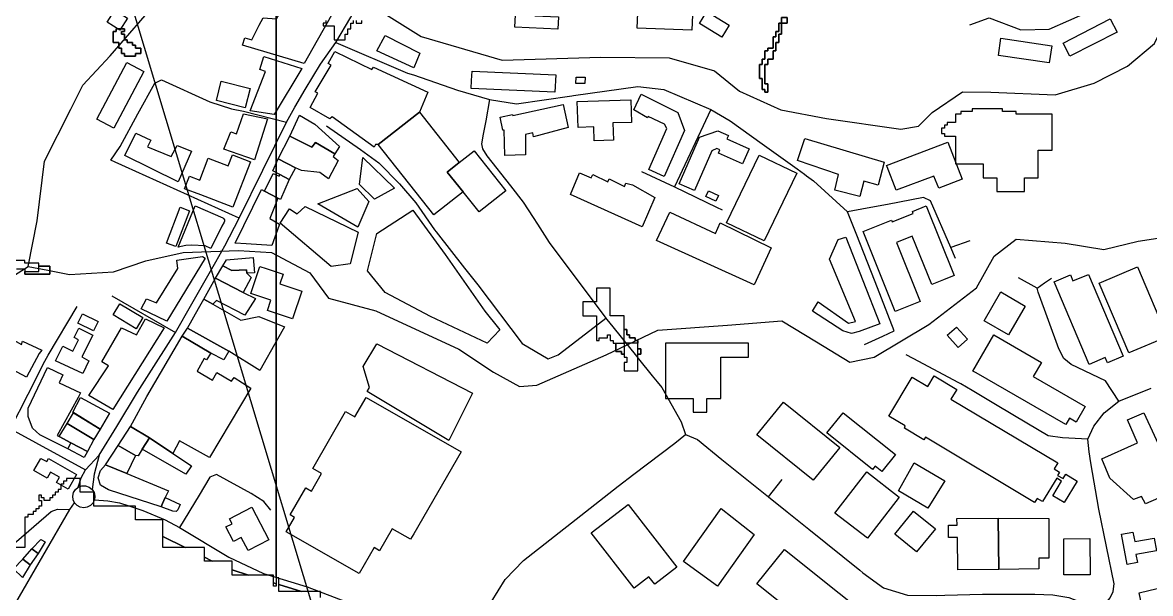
# Model space of a CAD drawing. Header units: metres. Extents: x 553506 to 563855, y 142925 to 150243.
# Drawn here: x 558816 to 559633, y 146059 to 146472 of the extents above; entities that cross this region are included whole.
import ezdxf

# ---------------------------------------------------------------- set-up
doc = ezdxf.new("R2010")
doc.units = ezdxf.units.M
for name, color, linetype in [('C-BUILDINGS', 8, 'Continuous'), ('C-FLOOD_ZONE_3', 150, 'Continuous'), ('C-POWER_LINES', 6, 'Continuous'), ('C-ROADS', 33, 'Continuous'), ('C-WATERWAYS', 5, 'Continuous')]:
    doc.layers.add(name, color=color, linetype=linetype)

msp = doc.modelspace()

# ---------------------------------------------------------------- linework, layer by layer
at = {"layer": 'C-BUILDINGS'}
for points in [[(558883.1441, 146481.4297), (558892.379, 146475.6495), (558886.8467, 146466.8528), (558877.6118, 146472.6331), (558883.1441, 146481.4297)], [(559040.0433, 146477.7916), (559020.254, 146442.7211), (558975.5225, 146456.1508), (558977.1748, 146461.2882), (558982.2376, 146459.9423), (558987.736, 146470.5078), (558990.5677, 146475.9488), (559000.2658, 146475.0914), (559003.9146, 146481.4704), (559032.6436, 146480.7568), (559040.0433, 146477.7916)], [(559179.2165, 146480.2091), (559187.4868, 146479.842), (559187.3753, 146477.3455), (559204.4127, 146476.6045), (559204.0249, 146467.6775), (559172.8983, 146469.0281), (559173.2911, 146478.0221), (559179.1033, 146477.7681), (559179.2165, 146480.2091)], [(559301.0501, 146466.9561), (559261.5286, 146468.4021), (559261.9412, 146479.4557), (559301.4556, 146478.0095), (559301.0501, 146466.9561)], [(559322.6975, 146461.8842), (559306.6258, 146471.848), (559311.989, 146480.4396), (559328.0536, 146470.4756), (559322.6975, 146461.8842)], [(559609.0748, 146465.5741), (559574.8576, 146447.9834), (559569.9398, 146457.4915), (559604.1635, 146475.0935), (559609.0748, 146465.5741)], [(559072.8335, 146451.839), (559078.8671, 146462.9553), (559104.0907, 146450.3359), (559099.7731, 146439.5843), (559072.8335, 146451.839)], [(559559.9, 146443.2228), (559523.1285, 146448.6589), (559524.968, 146461.0368), (559561.7465, 146455.601), (559559.9, 146443.2228)], [(558998.4899, 146405.6975), (558981.1266, 146408.3768), (558992.1621, 146437.0771), (558988.0505, 146438.419), (558990.9851, 146447.7698), (559018.5665, 146439.1741), (558998.4899, 146405.6975)], [(559071.0091, 146382.232), (559040.4405, 146404.1799), (559038.9443, 146402.5865), (559024.6067, 146410.991), (559030.2709, 146421.1721), (559028.3068, 146422.2688), (559039.8609, 146441.6584), (559037.7012, 146442.7491), (559042.4486, 146451.3659), (559069.266, 146438.5396), (559070.5669, 146440.1158), (559109.8944, 146421.9007), (559103.7122, 146407.4519), (559073.8985, 146384.0021), (559071.9196, 146383.9964), (559071.0091, 146382.232)], [(558882.3626, 146395.8839), (558869.9928, 146402.4019), (558891.791, 146443.5552), (558904.1607, 146437.0372), (558882.3626, 146395.8839)], [(558981.0642, 146424.6356), (558977.5287, 146410.7474), (558956.6581, 146416.034), (558960.1937, 146429.9221), (558981.0642, 146424.6356)], [(559201.8656, 146422.0337), (559141.3033, 146424.7655), (559141.5654, 146430.5277), (559141.8695, 146437.1928), (559202.4313, 146434.4722), (559201.8656, 146422.0337)], [(559217.1257, 146428.3275), (559217.2332, 146432.9831), (559223.6785, 146432.8378), (559223.571, 146428.1822), (559217.1257, 146428.3275)], [(559257.4354, 146400.1047), (559243.8468, 146399.6725), (559244.2397, 146387.2192), (559230.3577, 146386.7779), (559230.0382, 146396.8628), (559218.6853, 146396.4998), (559218.0905, 146415.2464), (559256.9141, 146416.4718), (559257.4354, 146400.1047)], [(559281.1806, 146398.8819), (559269.455, 146404.4506), (559268.9823, 146403.4566), (559259.0252, 146409.2805), (559264.3666, 146420.6093), (559291.0089, 146407.367), (559295.7119, 146394.1681), (559281.0823, 146360.9927), (559269.8168, 146365.9302), (559282.9168, 146395.6635), (559281.1806, 146398.8819)], [(558976.3252, 146406.2471), (558993.5829, 146402.6853), (558984.2662, 146372.9029), (558962.0759, 146380.6083), (558967.0885, 146393.3178), (558971.1664, 146391.7077), (558976.3252, 146406.2471)], [(559027.9074, 146398.7947), (559045.7294, 146382.6515), (559042.35, 146377.2825), (559028.5072, 146385.5131), (559025.7051, 146382.054), (559009.8181, 146390.1323), (559016.8197, 146405.2296), (559027.9074, 146398.7947)], [(559135.3044, 146349.7536), (559114.1475, 146333.1048), (559073.8985, 146384.0021), (559103.7122, 146407.4519), (559132.6069, 146370.917), (559123.9503, 146364.1045), (559135.3044, 146349.7536)], [(559164.1004, 146394.5417), (559162.2206, 146403.9772), (559171.1865, 146405.7686), (559171.2941, 146405.004), (559207.9682, 146413.0852), (559211.5339, 146396.4118), (559186.2511, 146389.7074), (559185.8149, 146392.4986), (559180.6021, 146391.2353), (559180.4985, 146376.5184), (559165.6845, 146376.1374), (559165.1658, 146394.4634), (559164.1004, 146394.5417)], [(558909.2126, 146387.1982), (558906.801, 146382.4157), (558923.9536, 146375.4669), (558928.2646, 146383.2798), (558938.6275, 146379.2486), (558929.0378, 146356.926), (558890.2581, 146376.2056), (558898.3753, 146392.3278), (558909.2126, 146387.1982)], [(559044.8768, 146372.4636), (559037.9065, 146359.2927), (559031.5652, 146363.7598), (559018.2921, 146365.1076), (559014.0303, 146367.235), (559001.4069, 146373.578), (559009.8181, 146390.1323), (559025.7051, 146382.054), (559028.5072, 146385.5131), (559042.35, 146377.2825), (559041.1568, 146375.3869), (559044.8768, 146372.4636)], [(559319.8422, 146394.0592), (559327.5088, 146390.6129), (559326.4092, 146388.1859), (559342.6649, 146380.8656), (559337.7493, 146370.0174), (559320.3875, 146377.8265), (559321.428, 146380.1292), (559319.2008, 146381.1398), (559315.5381, 146379.5014), (559302.9214, 146350.6511), (559291.8483, 146355.4721), (559306.6791, 146389.3772), (559319.8422, 146394.0592)], [(559436.1086, 146354.537), (559425.6976, 146357.3972), (559422.7631, 146346.2653), (559404.7109, 146350.8472), (559407.1656, 146362.3427), (559377.4967, 146372.363), (559382.9984, 146388.4383), (559440.2763, 146371.2276), (559436.1086, 146354.537)], [(559486.5341, 146385.7519), (559496.9301, 146359.0401), (559479.8797, 146352.523), (559476.2353, 146361.1135), (559449.1658, 146350.9132), (559442.6403, 146367.8396), (559442.0398, 146368.934), (559486.5341, 146385.7519)], [(558933.6014, 146352.0476), (558937.0904, 146361.115), (558944.5852, 146358.2416), (558950.683, 146374.0788), (558965.2196, 146368.5073), (558968.3202, 146376.561), (558981.3917, 146371.5563), (558968.6971, 146338.6088), (558945.4487, 146347.5058), (558933.6014, 146352.0476)], [(558997.5337, 146364.9549), (559001.4069, 146373.578), (559014.0303, 146367.235), (559009.4742, 146358.7578), (559002.6535, 146362.2196), (558997.5337, 146364.9549)], [(559071.1473, 146344.5617), (559060.4117, 146354.9808), (559062.7106, 146374.6962), (559085.6287, 146352.3001), (559071.1473, 146344.5617)], [(559147.0018, 146335.1573), (559135.3044, 146349.7536), (559123.9503, 146364.1045), (559132.6069, 146370.917), (559143.3368, 146379.4297), (559166.3669, 146350.4931), (559147.0018, 146335.1573)], [(559353.4936, 146314.244), (559326.2138, 146327.2771), (559349.7785, 146376.3115), (559377.0515, 146363.2672), (559353.4936, 146314.244)], [(559002.0637, 146361.1663), (559002.6535, 146362.2196), (559009.4742, 146358.7578), (559003.0118, 146344.3116), (559001.2922, 146345.1933), (558991.5865, 146350.3577), (558997.9199, 146363.0971), (559002.0637, 146361.1663)], [(559229.4522, 146362.2863), (559240.2347, 146356.9108), (559241.2375, 146359.0789), (559252.3256, 146353.5459), (559253.1528, 146355.9645), (559258.1767, 146354.7512), (559274.3275, 146345.6244), (559265.1578, 146324.4606), (559213.2805, 146347.7171), (559219.6957, 146363.442), (559228.2125, 146359.8661), (559229.4522, 146362.2863)], [(558991.5865, 146350.3577), (559001.2922, 146345.1933), (558999.7543, 146341.3282), (558995.4266, 146330.4428), (559002.4297, 146326.2855), (559002.2104, 146325.6888), (558996.9041, 146310.9445), (558978.1711, 146312.001), (558970.2338, 146312.4455), (558989.4218, 146351.3815), (558991.5865, 146350.3577)], [(559067.0744, 146342.8441), (559059.1105, 146324.2667), (559030.0821, 146340.9534), (559058.626, 146352.1208), (559067.0744, 146342.8441)], [(559318.4745, 146342.9863), (559311.1103, 146346.3752), (559313.0502, 146350.5756), (559320.4213, 146347.1869), (559318.4745, 146342.9863)], [(558962.177, 146330.0931), (558962.5284, 146329.3582), (558962.6467, 146328.4715), (558962.2031, 146327.6676), (558960.6566, 146324.7594), (558952.5723, 146308.7049), (558948.5682, 146310.6401), (558938.5783, 146311.1992), (558934.635, 146310.9437), (558928.8753, 146309.7193), (558941.1926, 146339.7279), (558961.3055, 146330.912), (558962.177, 146330.0931)], [(558920.511, 146312.666), (558930.4342, 146338.6829), (558937.284, 146336.09), (558927.3751, 146310.0625), (558920.511, 146312.666)], [(559015.2899, 146333.762), (559021.0976, 146339.0838), (559059.3271, 146320.4336), (559053.4666, 146297.614), (559039.9236, 146295.7035), (559002.917, 146327.0352), (559009.7419, 146337.4524), (559015.2899, 146333.762)], [(559122.2934, 146304.2413), (559151.0411, 146263.2166), (559160.9093, 146251.0122), (559161.9637, 146249.7093), (559152.7901, 146240.1651), (559111.6748, 146259.382), (559078.9628, 146276.8893), (559066.1925, 146292.4876), (559072.9963, 146319.6213), (559098.976, 146336.5862), (559122.2934, 146304.2413)], [(559321.4895, 146327.3977), (559358.4451, 146309.2778), (559346.1471, 146282.3294), (559275.5618, 146314.3766), (559285.1634, 146334.9195), (559318.2812, 146319.6743), (559321.4895, 146327.3977)], [(559446.1436, 146327.9586), (559461.3963, 146334.0414), (559460.7974, 146335.5364), (559470.8481, 146339.5546), (559491.1083, 146289.0749), (559483.3991, 146285.9975), (559474.8195, 146282.5703), (559460.7371, 146317.6488), (559449.2699, 146313.0747), (559466.4298, 146270.3231), (559448.4279, 146263.131), (559425.2048, 146320.9871), (559445.6588, 146329.1567), (559446.1436, 146327.9586)], [(559422.3509, 146248.4207), (559416.7684, 146247.1234), (559410.3326, 146248.9828), (559388.5031, 146263.2753), (559392.6053, 146270.1362), (559414.4751, 146254.5427), (559419.6873, 146255.8285), (559400.6463, 146301.0707), (559406.9664, 146315.1123), (559412.5386, 146316.9658), (559437.1821, 146254.123), (559422.3509, 146248.4207)], [(558913.3365, 146269.227), (558928.6305, 146294.1188), (558927.9772, 146300.3202), (558946.6519, 146302.9569), (558948.618, 146301.5708), (558920.6708, 146255.9422), (558902.1519, 146264.9968), (558905.9768, 146272.2493), (558913.3365, 146269.227)], [(558983.3717, 146302.1339), (558984.3404, 146291.1676), (558978.7289, 146290.8048), (558978.3741, 146293.2313), (558967.8859, 146292.7176), (558961.3005, 146296.0309), (558963.9793, 146300.5434), (558983.3717, 146302.1339)], [(558976.0617, 146276.8768), (558956.0489, 146287.1983), (558961.3005, 146296.0309), (558967.8859, 146292.7176), (558978.3741, 146293.2313), (558978.7289, 146290.8048), (558981.8246, 146287.7174), (558976.0617, 146276.8768)], [(559004.9721, 146290.003), (559002.6356, 146283.019), (559018.4494, 146277.7654), (559011.7478, 146257.7135), (558993.623, 146263.7415), (558996.139, 146271.2541), (558981.512, 146276.1216), (558988.0346, 146295.6337), (558992.7125, 146294.0756), (559004.9721, 146290.003)], [(559645.3706, 146244.7266), (559617.5505, 146233.0107), (559596.1229, 146283.654), (559623.9427, 146295.3698), (559645.3706, 146244.7266)], [(558977.2273, 146260.4518), (558956.6399, 146271.0338), (558954.1021, 146268.2952), (558947.5385, 146272.0322), (558956.0489, 146287.1983), (558976.0617, 146276.8768), (558984.9187, 146272.4762), (558977.2273, 146260.4518)], [(559577.1085, 146285.2005), (559588.43, 146289.9595), (559613.505, 146230.6368), (559602.1146, 146225.8422), (559600.5069, 146229.6432), (559588.7778, 146224.7156), (559563.4982, 146284.5552), (559575.2894, 146289.5069), (559577.1085, 146285.2005)], [(559542.559, 146267.0099), (559530.4433, 146246.1547), (559512.8325, 146256.3261), (559524.9483, 146277.1812), (559542.559, 146267.0099)], [(558898.4526, 146250.5138), (558881.8674, 146260.5854), (558886.8198, 146268.6964), (558903.398, 146258.6245), (558898.4526, 146250.5138)], [(558947.5385, 146272.0322), (558954.1021, 146268.2952), (558974.34, 146256.8009), (558987.3847, 146259.4527), (559006.0072, 146251.804), (559000.9998, 146242.99), (558988.0398, 146220.1958), (558965.6587, 146234.2727), (558935.7592, 146250.855), (558943.8019, 146265.3166), (558947.5385, 146272.0322)], [(558867.6993, 146249.0287), (558856.4082, 146254.5784), (558859.7981, 146261.4279), (558871.0892, 146255.8782), (558867.6993, 146249.0287)], [(558856.8796, 146242.4949), (558853.5548, 146244.1729), (558857.0279, 146251.0472), (558867.2712, 146245.9102), (558859.2908, 146230.104), (558864.3562, 146227.3223), (558859.9512, 146218.0152), (558840.1409, 146227.2193), (558845.5051, 146237.8472), (558852.7079, 146234.2412), (558856.8796, 146242.4949)], [(558878.4727, 146223.5851), (558873.6145, 146226.4511), (558887.8556, 146251.2546), (558898.7967, 146246.1727), (558905.3339, 146257.7606), (558918.8065, 146251.0987), (558881.7271, 146192.0659), (558864.3858, 146202.1587), (558878.4727, 146223.5851)], [(558965.6587, 146234.2727), (558962.0038, 146228.0827), (558952.7337, 146232.9491), (558931.8962, 146245.0593), (558935.7592, 146250.855), (558965.6587, 146234.2727)], [(559500.6818, 146242.9047), (559493.9709, 146236.9534), (559486.0942, 146245.802), (559492.7982, 146251.7531), (559500.6818, 146242.9047)], [(558784.207, 146234.4613), (558790.5786, 146245.3094), (558800.425, 146240.7945), (558803.179, 146246.0438), (558815.449, 146239.1441), (558816.3026, 146241.6191), (558830.1727, 146234.9915), (558828.3075, 146232.6633), (558819.0972, 146215.4613), (558793.9757, 146228.8421), (558784.207, 146234.4613)], [(558931.8962, 146245.0593), (558952.7337, 146232.9491), (558949.4368, 146228.0724), (558947.7202, 146228.854), (558942.6539, 146219.9047), (558953.8302, 146213.3277), (558956.9493, 146218.7554), (558967.6457, 146212.5419), (558969.5282, 146215.2156), (558981.5846, 146207.5418), (558951.7216, 146157.1458), (558930.0327, 146169.1853), (558925.1142, 146160.2072), (558908.3225, 146171.5189), (558894.3764, 146179.691), (558906.2726, 146201.3948), (558931.8962, 146245.0593)], [(559548.3513, 146215.8252), (559585.97, 146194.1993), (559579.4255, 146182.8884), (559574.5124, 146185.7075), (559571.904, 146181.1968), (559506.9407, 146218.5798), (559504.6621, 146219.8892), (559519.7689, 146246.0014), (559554.3116, 146226.1273), (559548.3513, 146215.8252)], [(559062.9759, 146223.1158), (559072.9594, 146239.4852), (559142.1663, 146203.831), (559125.0339, 146169.4434), (559065.9008, 146204.9867), (559067.6807, 146208.0358), (559062.9759, 146223.1158)], [(558823.4971, 146178.5461), (558820.4566, 146186.8663), (558820.3367, 146193.0063), (558834.2497, 146222.3293), (558845.4844, 146217.0226), (558842.8385, 146211.4427), (558858.2675, 146204.1621), (558856.5931, 146200.6379), (558841.3858, 146173.1446), (558842.7153, 146172.44), (558851.3197, 146167.8422), (558849.0055, 146163.5191), (558828.8622, 146173.5366), (558823.4971, 146178.5461)], [(559476.5957, 146216.3246), (559492.9763, 146206.5824), (559488.7207, 146199.483), (559566.2152, 146153.3623), (559563.5422, 146148.9053), (559567.3827, 146146.6205), (559565.9866, 146144.2844), (559569.9843, 146141.8931), (559571.8796, 146145.0461), (559580.0531, 146140.1579), (559570.6228, 146124.4835), (559562.4632, 146129.3722), (559568.9209, 146140.1016), (559565.3577, 146142.2392), (559555.102, 146125.2148), (559551.1539, 146127.5853), (559549.318, 146124.5455), (559470.2993, 146171.9992), (559469.0821, 146169.9803), (559455.0359, 146178.415), (559455.4611, 146180.2646), (559443.7759, 146187.2144), (559460.5967, 146215.3496), (559471.9685, 146208.5793), (559476.5957, 146216.3246)], [(558858.2752, 146200.7455), (558879.1713, 146189.2266), (558872.5365, 146177.8472), (558852.6951, 146190.0887), (558858.2752, 146200.7455)], [(559099.6136, 146101.855), (559097.3432, 146097.9337), (559084.0709, 146105.5586), (559074.8835, 146089.6701), (559070.9317, 146091.9407), (559060.0387, 146073.0835), (559007.2411, 146103.4368), (559013.2023, 146113.7494), (559010.0196, 146115.5764), (559021.3773, 146135.2381), (559025.5428, 146132.8405), (559032.8843, 146145.5554), (559026.4906, 146149.2196), (559050.307, 146190.4693), (559056.9573, 146186.6462), (559065.095, 146200.7436), (559133.8968, 146161.2481), (559099.6136, 146101.855)], [(559389.05, 146140.7968), (559348.2078, 146173.6989), (559367.3913, 146197.3772), (559408.2331, 146164.4863), (559389.05, 146140.7968)], [(558853.1891, 146189.4919), (558872.5365, 146177.8472), (558867.8854, 146170.1685), (558848.5376, 146181.8243), (558853.1891, 146189.4919)], [(559438.5522, 146147.0737), (559433.883, 146150.8243), (559431.9159, 146148.4037), (559398.8365, 146174.9908), (559410.7171, 146189.6947), (559448.4731, 146159.3462), (559438.5522, 146147.0737)], [(559616.6609, 146184.4232), (559628.5099, 146189.5438), (559654.1328, 146134.2227), (559629.6778, 146123.5797), (559626.6715, 146128.9511), (559620.9963, 146126.8048), (559603.7393, 146142.2291), (559598.0379, 146156.2426), (559623.8025, 146167.9502), (559616.6609, 146184.4232)], [(558842.7153, 146172.44), (558848.5376, 146181.8243), (558867.8854, 146170.1685), (558863.23, 146161.4991), (558851.3197, 146167.8422), (558842.7153, 146172.44)], [(558908.3225, 146171.5189), (558902.9756, 146163.2733), (558899.905, 146158.5372), (558898.0266, 146158.6684), (558885.5431, 146165.9063), (558894.3764, 146179.691), (558908.3225, 146171.5189)], [(558938.5918, 146151.1303), (558934.46, 146145.2038), (558902.9756, 146163.2733), (558908.3225, 146171.5189), (558925.1142, 146160.2072), (558938.5918, 146151.1303)], [(558863.23, 146161.4991), (558860.9159, 146157.176), (558849.0055, 146163.5191), (558851.3197, 146167.8422), (558863.23, 146161.4991)], [(558898.0266, 146158.6684), (558891.7386, 146145.5745), (558876.2867, 146152.0083), (558885.5431, 146165.9063), (558898.0266, 146158.6684)], [(558836.5619, 146146.6178), (558834.0926, 146142.3344), (558824.5525, 146147.7936), (558829.6235, 146156.5982), (558833.8028, 146154.2009), (558835.15, 146156.5465), (558855.3912, 146144.9516), (558849.2381, 146134.2771), (558840.9227, 146139.0285), (558843.1262, 146142.8585), (558836.5619, 146146.6178)], [(558921.8914, 146133.0286), (558919.4761, 146128.1347), (558917.5729, 146123.8688), (558916.5764, 146121.4896), (558878.5367, 146133.7471), (558872.6209, 146137.1146), (558871.0785, 146142.4426), (558872.789, 146147.7376), (558876.2867, 146152.0083), (558891.7386, 146145.5745), (558921.8914, 146133.0286)], [(559472.0439, 146120.5108), (559450.6368, 146133.1134), (559462.0169, 146153.3556), (559484.1916, 146140.354), (559472.0439, 146120.5108)], [(559428.2125, 146098.7052), (559404.5663, 146116.9815), (559427.6938, 146146.7591), (559451.34, 146128.4829), (559428.2125, 146098.7052)], [(558925.1868, 146118.2833), (558916.5764, 146121.4896), (558917.5729, 146123.8688), (558919.4761, 146128.1347), (558930.552, 146123.224), (558928.8188, 146119.3417), (558927.5123, 146118.166), (558925.1868, 146118.2833)], [(558994.7147, 146097.5844), (558979.6066, 146089.7268), (558974.6411, 146099.2228), (558969.1277, 146096.3588), (558963.6345, 146106.8624), (558968.0122, 146109.1347), (558966.087, 146112.8148), (558982.3236, 146121.2638), (558994.7147, 146097.5844)], [(559274.2802, 146065.3282), (559269.9971, 146070.8383), (559259.37, 146062.6067), (559228.2538, 146102.5893), (559254.8149, 146123.1568), (559290.2209, 146077.6756), (559274.2802, 146065.3282)], [(559319.5383, 146063.9264), (559294.9724, 146081.8741), (559322.2995, 146120.1399), (559346.1408, 146101.4241), (559319.5383, 146063.9264)], [(559463.7763, 146088.7678), (559447.9702, 146101.6221), (559461.7158, 146118.4318), (559477.5222, 146105.5664), (559463.7763, 146088.7678)], [(559493.71, 146075.9068), (559493.5359, 146099.3187), (559487.0195, 146099.2611), (559486.951, 146108.2297), (559493.146, 146108.2773), (559493.1128, 146112.9508), (559523.0319, 146113.1783), (559523.3145, 146076.1356), (559493.71, 146075.9068)], [(559559.7413, 146112.9712), (559559.5756, 146084.2954), (559552.4759, 146084.331), (559552.4268, 146076.4495), (559523.3145, 146076.1356), (559523.0319, 146113.1783), (559559.7413, 146112.9712)], [(559621.8828, 146096.2362), (559635.8454, 146098.8402), (559637.5568, 146089.6778), (559622.7389, 146086.9137), (559623.838, 146081.0267), (559616.4603, 146079.6511), (559612.3364, 146101.6382), (559620.583, 146103.1854), (559621.8828, 146096.2362)], [(558832.5557, 146096.1204), (558827.6228, 146087.5983), (558822.9314, 146090.948), (558829.466, 146097.8835), (558832.5557, 146096.1204)], [(559589.4656, 146072.1793), (559570.5082, 146072.0915), (559570.3931, 146098.3211), (559589.3507, 146098.3978), (559589.4656, 146072.1793)], [(558827.6228, 146087.5983), (558821.6993, 146079.4462), (558816.4071, 146083.4564), (558822.9314, 146090.948), (558827.6228, 146087.5983)], [(559427.2388, 146002.2679), (559348.1055, 146065.58), (559368.1867, 146090.5438), (559447.32, 146027.2319), (559427.2388, 146002.2679)], [(558809.6811, 146076.604), (558816.4071, 146083.4564), (558821.6993, 146079.4462), (558816.1548, 146070.3488), (558809.6811, 146076.604)], [(559669.2719, 146013.4215), (559632.0019, 146005.5301), (559625.8721, 146033.7766), (559656.439, 146039.9572), (559655.4589, 146047.4172), (559628.6143, 146042.0868), (559625.0826, 146059.1951), (559657.1049, 146066.9234), (559669.2719, 146013.4215)]]:
    msp.add_lwpolyline(points, close=True, dxfattribs=at)
at = {"layer": 'C-FLOOD_ZONE_3'}
for points in [[(559000, 146483.5589), (559000, 146454), (559000, 146451.3007), (559000, 146335.8524), (559000, 146317.335), (559000, 146308.6145), (559000, 146301.4349), (559000, 146213.5139), (559000, 146185.0131), (559000, 146111.5911), (559000, 146094), (559000, 146085.2555), (559000, 146083.848), (559000, 146065.705), (558998, 146066.3309), (558998, 146072), (558979.8847, 146072), (558968, 146075.7193), (558968, 146082), (558953.546, 146082), (558948, 146084.8684), (558948, 146092), (558934.063, 146092), (558918, 146099.997), (558918, 146112), (558898, 146112), (558898, 146122), (558868, 146122), (558868, 146132), (558858, 146132), (558858, 146142), (558848, 146142), (558848, 146140), (558846, 146140), (558846, 146138), (558844, 146138), (558844, 146134), (558842, 146134), (558842, 146132), (558840, 146132), (558840, 146130), (558838, 146130), (558838, 146128), (558836, 146128), (558836, 146126), (558832, 146126), (558832, 146128), (558830, 146128), (558830, 146130), (558828, 146130), (558828, 146126), (558830, 146126), (558830, 146122), (558828, 146122), (558828, 146120), (558826, 146120), (558826, 146118), (558824, 146118), (558824, 146116), (558820, 146116), (558820, 146114), (558818, 146114), (558818, 146092), (558808, 146092)], [(559032, 146055.6908), (559032, 146060), (559018.2301, 146060), (559002, 146065.0791), (559002, 146070), (559000, 146070), (559000, 146083.848), (559000, 146085.2555), (559000, 146094), (559000, 146111.5911), (559000, 146185.0131), (559000, 146213.5139), (559000, 146301.4349), (559000, 146308.6145), (559000, 146317.335), (559000, 146335.8524), (559000, 146451.3007), (559000, 146454), (559000, 146483.5589)], [(559036, 146474), (559036, 146472), (559034, 146472), (559034, 146470), (559042, 146470), (559042, 146460), (559050, 146460), (559050, 146464), (559052, 146464), (559052, 146468), (559054, 146468), (559054, 146472), (559056, 146472), (559056, 146474)], [(559058, 146474), (559058, 146472), (559062, 146472), (559062, 146474)], [(558812, 146294), (558818, 146294), (558818, 146292), (558818, 146290), (558822, 146290), (558832, 146290), (558836, 146290), (558836, 146296), (558828, 146296), (558828, 146298), (558828, 146298), (558818, 146298), (558818, 146300), (558808, 146300)]]:
    msp.add_lwpolyline(points, dxfattribs=at)
for points in [[(559366, 146464), (559364, 146464), (559364, 146458), (559362, 146458), (559362, 146452), (559360, 146452), (559360, 146446), (559356, 146446), (559356, 146442), (559354, 146442), (559354, 146428), (559356, 146428), (559356, 146422), (559354, 146422), (559354, 146424), (559352, 146424), (559352, 146432), (559350, 146432), (559350, 146442), (559352, 146442), (559352, 146446), (559354, 146446), (559354, 146452), (559356, 146452), (559356, 146454), (559360, 146454), (559360, 146456), (559360, 146462), (559362, 146462), (559362, 146466), (559364, 146466), (559364, 146472), (559366, 146472), (559366, 146464)], [(559364, 146472), (559364, 146466), (559362, 146466), (559362, 146462), (559360, 146462), (559360, 146456), (559360, 146454), (559356, 146454), (559356, 146452), (559354, 146452), (559354, 146446), (559352, 146446), (559352, 146442), (559350, 146442), (559350, 146432), (559352, 146432), (559352, 146424), (559354, 146424), (559354, 146422), (559356, 146422), (559356, 146428), (559354, 146428), (559354, 146442), (559356, 146442), (559356, 146446), (559360, 146446), (559360, 146452), (559362, 146452), (559362, 146458), (559364, 146458), (559364, 146464), (559366, 146464), (559366, 146472), (559364, 146472)], [(559366, 146472), (559366, 146474), (559366, 146476), (559370, 146476), (559370, 146472), (559366, 146472)], [(559366, 146476), (559366, 146474), (559366, 146472), (559370, 146472), (559370, 146476), (559366, 146476)], [(558882, 146458), (558886, 146458), (558886, 146456), (558886, 146454), (558888, 146454), (558888, 146450), (558890, 146450), (558890, 146448), (558892, 146448), (558896, 146448), (558898, 146448), (558898, 146450), (558902, 146450), (558902, 146454), (558898, 146454), (558898, 146456), (558896, 146456), (558896, 146458), (558892, 146458), (558892, 146460), (558890, 146460), (558890, 146464), (558888, 146464), (558888, 146466), (558890, 146466), (558890, 146468), (558888, 146468), (558884, 146468), (558884, 146466), (558882, 146466), (558882, 146458)], [(558896, 146458), (558896, 146456), (558898, 146456), (558898, 146454), (558902, 146454), (558902, 146450), (558898, 146450), (558898, 146448), (558896, 146448), (558892, 146448), (558890, 146448), (558890, 146450), (558888, 146450), (558888, 146454), (558886, 146454), (558886, 146456), (558886, 146458), (558882, 146458), (558882, 146466), (558884, 146466), (558884, 146468), (558888, 146468), (558890, 146468), (558890, 146466), (558888, 146466), (558888, 146464), (558890, 146464), (558890, 146460), (558892, 146460), (558892, 146458), (558896, 146458)], [(559522, 146360), (559522, 146350), (559542, 146350), (559542, 146360), (559552, 146360), (559552, 146380), (559562, 146380), (559562, 146406), (559536, 146406), (559536, 146408), (559526, 146408), (559526, 146410), (559504, 146410), (559504, 146408), (559496, 146408), (559496, 146406), (559492, 146406), (559492, 146404), (559492, 146400), (559486, 146400), (559486, 146398), (559484, 146398), (559484, 146396), (559482, 146396), (559482, 146394), (559482, 146392), (559484, 146392), (559484, 146390), (559492, 146390), (559492, 146370), (559512, 146370), (559512, 146360), (559522, 146360)], [(558836, 146290), (558832, 146290), (558822, 146290), (558818, 146290), (558818, 146292), (558828, 146292), (558828, 146296), (558836, 146296), (558836, 146290)], [(559262, 146226), (559262, 146232), (559264, 146232), (559264, 146236), (559262, 146236), (559262, 146240), (559262, 146242), (559260, 146242), (559260, 146244), (559256, 146244), (559256, 146246), (559254, 146246), (559254, 146250), (559252, 146250), (559252, 146252), (559252, 146260), (559242, 146260), (559242, 146280), (559232, 146280), (559232, 146270), (559222, 146270), (559222, 146260), (559232, 146260), (559232, 146242), (559234, 146242), (559234, 146244), (559240, 146244), (559240, 146246), (559242, 146246), (559242, 146244), (559242, 146242), (559244, 146242), (559244, 146240), (559246, 146240), (559246, 146234), (559250, 146234), (559250, 146232), (559252, 146232), (559252, 146230), (559254, 146230), (559254, 146226), (559252, 146226), (559252, 146224), (559252, 146220), (559262, 146220), (559262, 146226)], [(559256, 146246), (559256, 146244), (559260, 146244), (559260, 146242), (559262, 146242), (559262, 146240), (559252, 146240), (559252, 146250), (559254, 146250), (559254, 146246), (559256, 146246)], [(559252, 146232), (559250, 146232), (559250, 146234), (559246, 146234), (559246, 146240), (559252, 146240), (559252, 146232)], [(559264, 146232), (559262, 146232), (559262, 146236), (559264, 146236), (559264, 146232)], [(559312, 146200), (559322, 146200), (559322, 146230), (559342, 146230), (559342, 146240), (559292, 146240), (559282, 146240), (559282, 146200), (559302, 146200), (559302, 146190), (559312, 146190), (559312, 146200)], [(558918, 146099.997), (558934.063, 146092), (558918, 146092), (558918, 146099.997)], [(558948, 146084.8684), (558953.546, 146082), (558948, 146082), (558948, 146084.8684)], [(558968, 146075.7193), (558979.8847, 146072), (558968, 146072), (558968, 146075.7193)], [(559000, 146064), (558998, 146064), (558998, 146066.3309), (559000, 146065.705), (559000, 146064)], [(559018.2301, 146060), (559002, 146060), (559002, 146065.0791), (559018.2301, 146060)]]:
    msp.add_lwpolyline(points, close=True, dxfattribs=at)
at = {"layer": 'C-POWER_LINES'}
msp.add_lwpolyline([(558835.6619, 146683.6266), (559326.0779, 145052.1458), (559363.7567, 144926.8118)], dxfattribs=at)
at = {"layer": 'C-ROADS'}
for points in [[(559502.3745, 146470.8977), (559516.4239, 146475.8526), (559539.2697, 146467.1014), (559559.7755, 146467.727), (559588.4187, 146480.1471), (559601.7065, 146492.0571), (559609.2051, 146508.2058), (559609.3316, 146528.2213), (559605.584, 146538.7785)], [(559043.0973, 146457.9748), (559054.139, 146476.2913), (559055.378, 146478.5111)], [(559032.0731, 146442.2521), (559043.0973, 146457.9748)], [(559043.0973, 146457.9748), (559095.217, 146435.8594), (559099.4463, 146434.5546)], [(558962.9124, 146310.6163), (558973.2188, 146330.5682), (559007.379, 146400.2518), (559013.5808, 146411.1395), (559020.978, 146423.845), (559032.0731, 146442.2521)], [(558973.2188, 146330.5682), (558883.367, 146371.318), (558880.2957, 146372.7145), (558886.9515, 146382.7256), (558899.8482, 146406.2077), (558912.1228, 146428.5465), (558916.9477, 146430.8215)], [(558916.9477, 146430.8215), (558952.013, 146414.9554), (558967.7175, 146409.8317), (558976.2807, 146408.1378)], [(559099.4463, 146434.5546), (559131.3488, 146423.5111), (559154.4322, 146416.7802), (559174.0323, 146413.4584), (559214.0125, 146419.3382), (559215.3355, 146419.5239), (559262.0089, 146426.0567), (559280.8278, 146424.0245), (559314.7225, 146409.4155), (559328.7707, 146401.1141), (559351.9756, 146384.6158)], [(559154.4322, 146416.7802), (559151.738, 146401.2596), (559150.0244, 146391.5569), (559148.7927, 146384.5849), (559149.4684, 146380.8328), (559152.6052, 146375.7434), (559169.6434, 146353.9892), (559178.9391, 146342.2012), (559186.1944, 146331.2627), (559189.2666, 146326.227), (559197.5966, 146313.107), (559238.7794, 146258.0881), (559239.5356, 146257.1544), (559243.7614, 146251.9096)], [(558976.2807, 146408.1378), (559007.379, 146400.2518)], [(559314.7225, 146409.4155), (559288.3908, 146353.3059)], [(559036.5288, 146397.4811), (559061.1738, 146380.514), (559074.3847, 146370.7837), (559089.3726, 146355.6103), (559101.0195, 146341.7358), (559114.6823, 146322.1585), (559115.847, 146320.6809), (559136.4974, 146294.5196), (559146.0766, 146282.3842), (559178.1964, 146239.75), (559197.0274, 146228.7695), (559204.2557, 146231.5755), (559214.5848, 146239.4861), (559238.7794, 146258.0881)], [(559351.9756, 146384.6158), (559377.4318, 146366.3398), (559382.7316, 146362.5419), (559384.1998, 146361.4299), (559389.221, 146357.8238), (559413.8061, 146335.1691)], [(559264.6556, 146364.5794), (559288.3908, 146353.3059), (559318.8609, 146338.6465), (559323.0848, 146336.6182)], [(559492.0359, 146301.5469), (559488.5949, 146309.4425), (559473.8709, 146343.3324), (559468.9204, 146345.5606), (559442.8337, 146340.6441), (559427.9756, 146337.8458), (559413.8061, 146335.1691)], [(559426.1169, 146239.066), (559439.5076, 146245.2134), (559447.5546, 146248.9022), (559433.7911, 146284.5249), (559419.9849, 146319.5007), (559413.8061, 146335.1691)], [(558956.2961, 146299.1037), (558962.9124, 146310.6163)], [(559502.4715, 146314.3474), (559488.5949, 146309.4425)], [(558871.6709, 146159.0221), (558884.5456, 146179.6208), (558899.5812, 146204.5157), (558906.3151, 146215.1748), (558926.9965, 146247.9129), (558938.8576, 146268.4804), (558956.2961, 146299.1037)], [(559610.3633, 146198.0399), (559600.6517, 146212.8192), (559575.7957, 146224.5573), (559570.5454, 146229.0021), (559566.9211, 146236.0349), (559551.9867, 146277.1303), (559551.1888, 146279.8546), (559537.549, 146287.3667)], [(559551.1888, 146279.8546), (559556.5245, 146283.6932), (559561.4563, 146287.252)], [(558881.0293, 146274.3494), (558926.9965, 146247.9129)], [(558807.4748, 146178.0955), (558820.2626, 146203.0987), (558832.4694, 146226.9822), (558834.7315, 146231.4039), (558855.8152, 146266.7473)], [(559243.7614, 146251.9096), (559260.8523, 146230.736)], [(559260.8523, 146230.736), (559262.3969, 146228.736), (559272.4026, 146216.3914), (559275.9232, 146212.0152), (559279.2764, 146207.8453), (559293.2517, 146182.958), (559296.3899, 146173.7729)], [(559587.9614, 146170.6101), (559569.4515, 146171.4376), (559559.2254, 146172.8341), (559543.6702, 146182.1121), (559522.2437, 146194.8918), (559504.0664, 146205.7357), (559495.9646, 146210.5706), (559494.4146, 146211.3906), (559461.2943, 146228.9274), (559456.2956, 146231.5771)], [(559595.3428, 146044.6261), (559604.1423, 146055.6175), (559606.2261, 146060.1342), (559607.0574, 146065.5691), (559595.836, 146119.7238), (559590.0138, 146153.389), (559588.9236, 146161.2463), (559587.9614, 146170.6101), (559592.2582, 146179.9813), (559599.7117, 146189.4951), (559610.3633, 146198.0399), (559633.6973, 146207.3903)], [(558807.4748, 146178.0955), (558861.8679, 146148.3238)], [(559142.4237, 146026.8186), (559146.4822, 146031.719), (559155.7465, 146052.3512), (559165.734, 146068.8211), (559179.2056, 146082.5386), (559220.6568, 146115.0642), (559247.6133, 146136.4119), (559259.0454, 146145.069), (559288.8513, 146167.6627), (559296.3899, 146173.7729)], [(559296.3899, 146173.7729), (559305.0901, 146170.1583), (559322.8492, 146155.8728)], [(558861.8679, 146148.3238), (558871.6709, 146159.0221)], [(558871.6709, 146159.0221), (558868.0524, 146145.087), (558866.6173, 146134.0464)], [(559322.8492, 146155.8728), (559356.6753, 146128.6517), (559370.0092, 146117.9242), (559385.7459, 146105.2678), (559422.7934, 146075.4537), (559424.9307, 146073.7392), (559439.9595, 146062.7194), (559457.1946, 146057.4555), (559478.2875, 146057.2419), (559484.3813, 146057.3976), (559511.6573, 146058.0661), (559549.4928, 146058.0942), (559562.4574, 146057.7065), (559574.0784, 146055.7635), (559584.7464, 146051.6317), (559595.3428, 146044.6261), (559601.6582, 146038.3224), (559606.7559, 146031.5913), (559610.9736, 146024.8217), (559614.1125, 146016.9836), (559616.7317, 146006.5138), (559618.0131, 146000.6102), (559618.6294, 145997.8803)], [(558856.6584, 146135.6306), (558858.6762, 146142.5267), (558861.8679, 146148.3238)], [(558996.0692, 146119.1292), (558991.0039, 146125.2942), (558981.8875, 146131.0668), (558956.8541, 146144.9616), (558952.0046, 146143.0197), (558944.107, 146129.9649), (558929.9681, 146106.6002)], [(558853.9889, 146124.2513), (558852.9086, 146126.6219), (558852.6535, 146129.2184), (558853.2462, 146131.7632), (558854.6324, 146133.9764), (558856.6584, 146135.6306)], [(558856.6584, 146135.6306), (558859.2031, 146136.5662), (558861.9228, 146136.5946), (558864.4883, 146135.7279), (558866.6173, 146134.0464)], [(559356.6753, 146128.6517), (559366.3652, 146141.1617)], [(558866.6173, 146134.0464), (558868.0506, 146131.7979), (558868.662, 146129.2124), (558868.3875, 146126.5551), (558867.2922, 146124.2062), (558865.5044, 146122.3145), (558863.1988, 146121.108), (558860.6309, 146120.6947), (558858.0579, 146121.1271), (558855.7682, 146122.3474), (558853.9889, 146124.2513)], [(558662.8715, 146096.7106), (558671.0526, 146089.9626), (558689.8537, 146076.5307), (558707.5824, 146066.3491), (558719.7116, 146062.4275), (558732.1738, 146061.0873), (558745.6828, 146061.8608), (558755.8749, 146065.1807), (558773.8489, 146072.8702), (558785.5553, 146077.8841), (558803.1554, 146090.2033), (558811.9176, 146096.3395), (558837.0358, 146118.1623), (558841.5445, 146119.8153), (558850.4201, 146119.5666)], [(558802.4664, 146036.681), (558811.5098, 146051.8299), (558850.4201, 146119.5666)], [(558850.4201, 146119.5666), (558853.9889, 146124.2513)], [(558868.3875, 146126.5551), (558877.9311, 146125.7371), (558886.4751, 146124.4542), (558893.2508, 146122.2263), (558898.3728, 146120.5594), (558903.4988, 146118.759), (558919.4936, 146111.9636), (558929.9681, 146106.6002), (558965.6889, 146084.989), (558990.8231, 146073.0452), (559010.6316, 146067.0914), (559022.4417, 146063.5503), (559061.4564, 146048.5193), (559127.1882, 146023.7535), (559132.489, 146023.0941), (559137.2865, 146023.5542), (559142.4237, 146026.8186)]]:
    msp.add_lwpolyline(points, dxfattribs=at)
at = {"layer": 'C-WATERWAYS'}
for points in [[(558916.0861, 146490.5621), (558996.631, 146505.9978), (559043.25, 146501.1634), (559104.9618, 146462.4054), (559163.7535, 146445.2497), (559235.0963, 146447.3488), (559284.7333, 146446.9284), (559317.3893, 146437.5344), (559335.5012, 146422.6699)], [(558779.9539, 146270.257), (558820.4583, 146295.6493), (558826.8521, 146328.6242), (558832.2358, 146371.8742), (558851.3506, 146409.5831), (558860.0121, 146427.1021), (558879.7212, 146448.2905), (558916.0861, 146490.5621)], [(559365.4105, 146409.1731), (559398.4995, 146402.9651), (559452.4271, 146395.2335), (559465.1783, 146397.4099), (559475.2311, 146407.2157), (559497.1513, 146422.2092), (559517.6698, 146421.978), (559564.262, 146420.0856), (559592.4383, 146428.4066), (559616.5999, 146440.799), (559636.2519, 146457.2028), (559645.5863, 146477.0592)], [(559335.5012, 146422.6699), (559365.4105, 146409.1731)], [(558820.4583, 146295.6493), (558834.5513, 146292.8906), (558850.3189, 146289.8053), (558882.146, 146291.8355), (558905.6299, 146299.7515), (558932.6259, 146305.8063), (558972.7916, 146307.3048), (558996.5509, 146305.8584), (559024.2448, 146290.9444), (559037.9199, 146272.7696), (559072.1481, 146263.4338), (559132.2021, 146235.621), (559157.3259, 146219.0364), (559176.2505, 146208.6486), (559188.7617, 146209.5592), (559239.0359, 146231.5291), (559276.3218, 146249.4685), (559326.9092, 146253.1959), (559366.2113, 146256.1731), (559391.4265, 146240.9504), (559415.5089, 146226.405), (559433.1762, 146229.9582), (559472.703, 146253.6448), (559507.3217, 146280.2068), (559520.1068, 146303.1528), (559536.0668, 146315.5128), (559571.453, 146312.6048), (559599.3965, 146307.9521), (559624.2445, 146314.0218), (559651.1997, 146318.2204)]]:
    msp.add_lwpolyline(points, dxfattribs=at)

doc.saveas('drawing.dxf')
